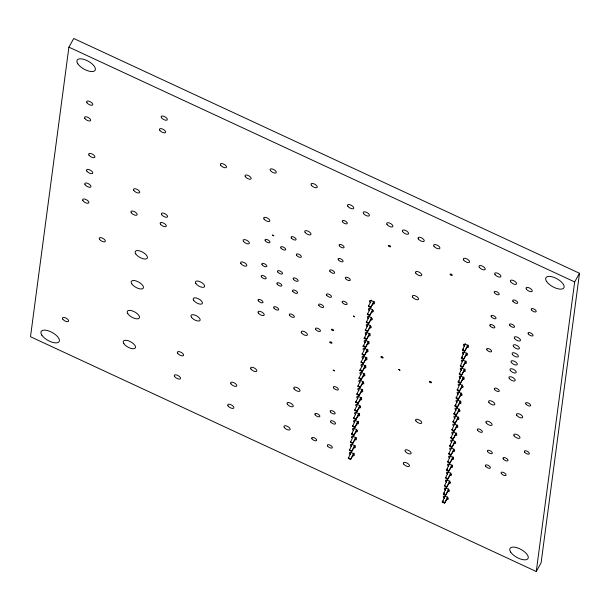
<?xml version="1.0" encoding="UTF-8"?>
<svg xmlns="http://www.w3.org/2000/svg" width="610" height="610" viewBox="0 0 610 610"><rect width="100%" height="100%" fill="white"/><g stroke="black" fill="none" stroke-linecap="round" stroke-linejoin="round"><path stroke-width="0.91" d="M68.899 47.145L30.5 336.728L536.266 571.509L541.101 562.855L579.5 273.272L73.734 38.491L68.899 47.145L574.666 281.927L536.266 571.509M351.23 452.155L348.241 458.43L350.582 459.513L354.318 453.299M352.29 444.156L349.301 450.432L351.642 451.522L355.279 445.483M353.35 436.158L350.361 442.441L352.702 443.523L356.339 437.492M356.957 430.286L353.762 435.532L351.421 434.442L354.41 428.167M355.47 420.168L352.481 426.451L354.822 427.534L358.459 421.502M356.53 412.177L353.541 418.452L355.882 419.543L359.519 413.504M357.59 404.178L354.601 410.461L356.941 411.544L360.136 406.306M361.638 397.514L358.001 403.553L355.66 402.463L358.649 396.187M359.709 388.189L356.72 394.472L359.061 395.554L362.698 389.523M360.769 380.198L357.78 386.473L360.121 387.563L363.316 382.317M361.829 372.199L358.84 378.482L361.181 379.565L364.376 374.327M365.878 365.535L362.241 371.574L359.9 370.483L362.889 364.208M363.949 356.209L360.96 362.492L363.308 363.575L366.938 357.544M365.009 348.219L362.02 354.494L364.368 355.584L367.998 349.545M369.058 341.554L365.428 347.586L363.08 346.503L366.069 340.22M370.117 333.556L366.488 339.595L364.139 338.504L367.128 332.229M368.188 324.23L365.199 330.513L367.548 331.596L370.735 326.35M369.248 316.239L366.259 322.515L368.608 323.605L371.795 318.359M370.308 308.241L367.319 314.516L369.668 315.606L372.855 310.36M371.414 300.173L368.379 306.525L370.727 307.615L374.357 301.576M350.582 459.513L353.571 453.238M351.642 451.522L354.631 445.247M352.702 443.523L355.691 437.248M353.762 435.532L356.751 429.257M354.822 427.534L357.811 421.258M355.882 419.543L358.871 413.267M356.941 411.544L359.93 405.269M358.001 403.553L360.99 397.278M359.061 395.554L362.05 389.279M360.121 387.563L363.11 381.288M361.181 379.565L364.178 373.289M362.241 371.574L365.237 365.298M363.308 363.575L366.297 357.3M364.368 355.584L367.357 349.301M365.428 347.586L368.417 341.31M366.488 339.595L369.477 333.312M367.548 331.596L370.537 325.321M368.608 323.605L371.597 317.322M369.668 315.606L372.657 309.331M370.727 307.615L373.785 301.21M447.824 497.813L444.583 503.151L442.235 502.06L445.224 495.785M448.83 489.914L445.643 495.152L443.295 494.07L446.284 487.794M447.351 479.796L444.354 486.071L446.703 487.161L449.89 481.915M448.411 471.797L445.414 478.08L447.763 479.163L450.95 473.924M452.452 465.133L448.823 471.172L446.482 470.081L449.471 463.806M450.531 455.807L447.542 462.09L449.883 463.173L453.512 457.142M451.591 447.816L448.602 454.092L450.942 455.182L454.13 449.936M455.19 441.945L452.002 447.183L449.661 446.101L452.65 439.818M453.71 431.827L450.721 438.102L453.062 439.192L456.692 433.153M454.77 423.828L451.781 430.111L454.122 431.194L457.752 425.162M455.83 415.837L452.841 422.112L455.182 423.203L458.819 417.164M459.437 409.966L456.242 415.204L453.901 414.121L456.89 407.838M460.939 401.174L457.302 407.213L454.961 406.123L457.95 399.847M459.01 391.849L456.021 398.132L458.362 399.214L461.557 393.976A2.791 1.212 29.2 0 0 457.774 392.123A2.791 1.212 29.2 0 0 458.186 394.357M460.07 383.858L457.081 390.133L459.421 391.224L462.616 385.977M464.118 377.193L460.481 383.225L458.14 382.142L461.129 375.859M462.189 367.868L459.2 374.143L461.541 375.234L465.178 369.195M463.249 359.869L460.26 366.145L462.601 367.235L466.238 361.204M467.298 353.205L463.661 359.244L461.32 358.154L464.309 351.878M468.358 345.214L464.721 351.246L462.38 350.155L465.438 343.758M444.583 503.151L447.572 496.875M445.643 495.152L448.632 488.877M446.703 487.161L449.692 480.886M447.763 479.163L450.752 472.887M448.823 471.172L451.812 464.896M449.883 463.173L452.872 456.898M450.942 455.182L453.932 448.907M452.002 447.183L454.549 441.701M453.062 439.192L456.051 432.917M454.122 431.194L457.111 424.918M455.182 423.203L458.171 416.927M456.242 415.204L459.231 408.929M457.302 407.213L460.291 400.93M458.362 399.214L461.351 392.939M459.421 391.224L462.411 384.94M460.481 383.225L463.47 376.95M461.541 375.234L464.53 368.951M462.601 367.235L465.59 360.96M463.661 359.244L466.65 352.961M464.721 351.246L467.756 344.894M574.666 281.927L579.5 273.272M364.139 338.504L365.115 337.223M363.08 346.503L364.056 345.214M359.9 370.483L360.876 369.202M355.66 402.463L356.637 401.182M351.421 434.442L352.397 433.161M462.38 350.155L463.356 348.874M461.32 358.154L462.296 356.873M458.14 382.142L459.116 380.853M454.961 406.123L455.937 404.842M453.901 414.121L454.877 412.833M449.661 446.101L450.637 444.812M446.482 470.081L447.458 468.8M443.295 494.07L444.278 492.781M442.235 502.06L443.218 500.779M368.463 305.915L370.804 307.005M462.464 349.553L464.805 350.636M367.403 313.914L369.744 314.996M461.404 357.544L463.745 358.634M366.343 321.905L368.684 322.995M460.344 365.542L462.685 366.625M365.283 329.903L367.624 330.986M459.284 373.533L461.625 374.624M364.223 337.894L366.564 338.985M458.217 381.532L460.565 382.615M363.163 345.893L365.504 346.976M457.157 389.523L459.505 390.613M362.104 353.884L364.444 354.974M456.097 397.522L458.445 398.604M361.044 361.882L363.385 362.965M455.037 405.513L457.386 406.603M359.984 369.873L362.325 370.964M453.977 413.511L456.326 414.594M358.924 377.872L361.265 378.962M452.917 421.502L455.266 422.593M357.864 385.863L360.205 386.954M451.858 429.501L454.206 430.591M356.804 393.862L359.145 394.952M450.798 437.492L453.146 438.582M355.744 401.853L358.085 402.943M449.738 445.491L452.086 446.581M354.685 409.851L357.025 410.942M448.678 453.482L451.026 454.572M353.617 417.842L355.965 418.933M447.618 461.48L449.966 462.571M352.557 425.841L354.906 426.931M446.558 469.471L448.899 470.562M351.497 433.832L353.846 434.922M445.498 477.47L447.839 478.56M350.437 441.831L352.786 442.921M444.438 485.461L446.779 486.551M349.377 449.822L351.726 450.912M443.378 493.459L445.719 494.55M348.318 457.82L350.666 458.911M442.319 501.458L444.659 502.541M350.407 454.663A2.791 1.212 29.2 0 1 349.995 452.422A2.791 1.212 29.2 0 1 353.83 454.206A2.791 1.212 29.2 0 1 352.908 455.822M351.467 446.665A2.791 1.212 29.2 0 1 351.055 444.431A2.791 1.212 29.2 0 1 354.89 446.207A2.791 1.212 29.2 0 1 353.968 447.824M351.673 437.774A2.791 1.212 29.2 0 1 352.816 436.455A2.791 1.212 29.2 0 1 356.179 438.514A2.791 1.212 29.2 0 1 355.028 439.833M353.587 430.675A2.791 1.212 29.2 0 1 353.175 428.441A2.791 1.212 29.2 0 1 357.01 430.218A2.791 1.212 29.2 0 1 356.087 431.834M354.646 422.677A2.791 1.212 29.2 0 1 354.235 420.442A2.791 1.212 29.2 0 1 358.07 422.227A2.791 1.212 29.2 0 1 357.147 423.843M355.706 414.686A2.791 1.212 29.2 0 1 355.294 412.444A2.791 1.212 29.2 0 1 359.13 414.228A2.791 1.212 29.2 0 1 358.207 415.845M356.766 406.687A2.791 1.212 29.2 0 1 356.354 404.453A2.791 1.212 29.2 0 1 360.19 406.237A2.791 1.212 29.2 0 1 359.267 407.854M357.826 398.696A2.791 1.212 29.2 0 1 357.414 396.454A2.791 1.212 29.2 0 1 361.25 398.238A2.791 1.212 29.2 0 1 360.327 399.855M358.886 390.697A2.791 1.212 29.2 0 1 358.474 388.463A2.791 1.212 29.2 0 1 362.31 390.24A2.791 1.212 29.2 0 1 361.387 391.864M361.006 374.708A2.791 1.212 29.2 0 1 360.594 372.474A2.791 1.212 29.2 0 1 364.429 374.25A2.791 1.212 29.2 0 1 363.507 375.874M362.065 366.717A2.791 1.212 29.2 0 1 361.654 364.475A2.791 1.212 29.2 0 1 365.489 366.259A2.791 1.212 29.2 0 1 364.566 367.876M363.125 358.718A2.791 1.212 29.2 0 1 362.714 356.484A2.791 1.212 29.2 0 1 366.549 358.261A2.791 1.212 29.2 0 1 365.626 359.885M363.331 349.835A2.791 1.212 29.2 0 1 364.475 348.508A2.791 1.212 29.2 0 1 367.838 350.567A2.791 1.212 29.2 0 1 366.686 351.886M365.245 342.728A2.791 1.212 29.2 0 1 364.833 340.494A2.791 1.212 29.2 0 1 368.669 342.271A2.791 1.212 29.2 0 1 367.746 343.895M366.305 334.737A2.791 1.212 29.2 0 1 365.893 332.496A2.791 1.212 29.2 0 1 369.729 334.28A2.791 1.212 29.2 0 1 368.806 335.896M367.365 326.739A2.791 1.212 29.2 0 1 366.953 324.505A2.791 1.212 29.2 0 1 370.788 326.281A2.791 1.212 29.2 0 1 369.866 327.906M368.425 318.748A2.791 1.212 29.2 0 1 368.013 316.506A2.791 1.212 29.2 0 1 371.848 318.29A2.791 1.212 29.2 0 1 370.933 319.907M369.485 310.749A2.791 1.212 29.2 0 1 369.073 308.515A2.791 1.212 29.2 0 1 372.908 310.292A2.791 1.212 29.2 0 1 371.993 311.916M370.544 302.758A2.791 1.212 29.2 0 1 370.133 300.517A2.791 1.212 29.2 0 1 373.968 302.301A2.791 1.212 29.2 0 1 373.053 303.917M464.546 346.388A2.791 1.212 29.2 0 1 464.134 344.154A2.791 1.212 29.2 0 1 467.969 345.931A2.791 1.212 29.2 0 1 467.046 347.555M463.486 354.387A2.791 1.212 29.2 0 1 463.074 352.145A2.791 1.212 29.2 0 1 466.909 353.93A2.791 1.212 29.2 0 1 465.987 355.546M461.572 361.486A2.791 1.212 29.2 0 1 462.716 360.167A2.791 1.212 29.2 0 1 466.078 362.218A2.791 1.212 29.2 0 1 464.927 363.545M461.366 370.377A2.791 1.212 29.2 0 1 460.954 368.135A2.791 1.212 29.2 0 1 464.789 369.919A2.791 1.212 29.2 0 1 463.867 371.536M460.306 378.368A2.791 1.212 29.2 0 1 459.894 376.134A2.791 1.212 29.2 0 1 463.73 377.91A2.791 1.212 29.2 0 1 462.807 379.534M458.392 385.474A2.791 1.212 29.2 0 1 459.536 384.147A2.791 1.212 29.2 0 1 462.899 386.206A2.791 1.212 29.2 0 1 461.747 387.525M461.61 393.9A2.791 1.212 29.2 0 1 460.687 395.524M457.126 402.356A2.791 1.212 29.2 0 1 456.715 400.114A2.791 1.212 29.2 0 1 460.55 401.899A2.791 1.212 29.2 0 1 459.627 403.515M456.066 410.347A2.791 1.212 29.2 0 1 455.655 408.113A2.791 1.212 29.2 0 1 459.49 409.889A2.791 1.212 29.2 0 1 458.567 411.514M455.007 418.346A2.791 1.212 29.2 0 1 454.595 416.104A2.791 1.212 29.2 0 1 458.43 417.888A2.791 1.212 29.2 0 1 457.508 419.505M453.085 425.445A2.791 1.212 29.2 0 1 454.236 424.125A2.791 1.212 29.2 0 1 457.591 426.184A2.791 1.212 29.2 0 1 456.448 427.503M359.946 382.706A2.791 1.212 29.2 0 1 359.534 380.465A2.791 1.212 29.2 0 1 363.369 382.249A2.791 1.212 29.2 0 1 362.447 383.865M452.879 434.335A2.791 1.212 29.2 0 1 452.475 432.093A2.791 1.212 29.2 0 1 456.31 433.878A2.791 1.212 29.2 0 1 455.388 435.494M451.819 442.326A2.791 1.212 29.2 0 1 451.415 440.092A2.791 1.212 29.2 0 1 455.251 441.876A2.791 1.212 29.2 0 1 454.328 443.493M449.905 449.433A2.791 1.212 29.2 0 1 451.057 448.114A2.791 1.212 29.2 0 1 454.412 450.165A2.791 1.212 29.2 0 1 453.268 451.484M449.7 458.316A2.791 1.212 29.2 0 1 449.296 456.082A2.791 1.212 29.2 0 1 453.131 457.866A2.791 1.212 29.2 0 1 452.208 459.483M448.64 466.314A2.791 1.212 29.2 0 1 448.228 464.08A2.791 1.212 29.2 0 1 452.071 465.857A2.791 1.212 29.2 0 1 451.148 467.474M447.58 474.305A2.791 1.212 29.2 0 1 447.168 472.071A2.791 1.212 29.2 0 1 451.011 473.856A2.791 1.212 29.2 0 1 450.088 475.472M446.52 482.304A2.791 1.212 29.2 0 1 446.108 480.07A2.791 1.212 29.2 0 1 449.951 481.847A2.791 1.212 29.2 0 1 449.029 483.463M445.46 490.295A2.791 1.212 29.2 0 1 445.048 488.061A2.791 1.212 29.2 0 1 448.891 489.845A2.791 1.212 29.2 0 1 447.969 491.462M444.4 498.294A2.791 1.212 29.2 0 1 443.988 496.06A2.791 1.212 29.2 0 1 447.824 497.836A2.791 1.212 29.2 0 1 446.909 499.453M272.571 235.086L273.707 235.78L272.571 235.086M353.495 316.087L354.631 316.781L353.495 316.087M333.235 370.163L334.364 370.857L333.235 370.163M398.795 369.523L399.924 370.217L398.795 369.523M289.597 315.309A2.791 1.212 29.2 0 0 293.936 317.322A2.791 1.212 29.2 0 0 292.022 314.394A2.791 1.212 29.2 0 0 289.597 315.309M273.936 308.035A2.791 1.212 29.2 0 0 278.274 310.048A2.791 1.212 29.2 0 0 276.361 307.12A2.791 1.212 29.2 0 0 273.936 308.035M258.266 300.76A2.791 1.212 29.2 0 0 262.605 302.773A2.791 1.212 29.2 0 0 260.691 299.853A2.791 1.212 29.2 0 0 258.266 300.76M265.251 240.714A2.791 1.212 29.2 0 0 269.582 242.727A2.791 1.212 29.2 0 0 267.668 239.806A2.791 1.212 29.2 0 0 265.251 240.714M280.913 247.988A2.791 1.212 29.2 0 0 285.251 250.001A2.791 1.212 29.2 0 0 283.337 247.081A2.791 1.212 29.2 0 0 280.913 247.988M296.582 255.262A2.791 1.212 29.2 0 0 300.921 257.275A2.791 1.212 29.2 0 0 299.007 254.347A2.791 1.212 29.2 0 0 296.582 255.262M293.402 279.243A2.791 1.212 29.2 0 0 297.733 281.256A2.791 1.212 29.2 0 0 295.819 278.335A2.791 1.212 29.2 0 0 293.402 279.243M277.733 271.976A2.791 1.212 29.2 0 0 282.072 273.989A2.791 1.212 29.2 0 0 280.158 271.061A2.791 1.212 29.2 0 0 277.733 271.976M262.064 264.702A2.791 1.212 29.2 0 0 266.402 266.715A2.791 1.212 29.2 0 0 264.488 263.787A2.791 1.212 29.2 0 0 262.064 264.702M327.593 446.017A2.791 1.212 29.2 0 0 331.931 448.03A2.791 1.212 29.2 0 0 330.018 445.102A2.791 1.212 29.2 0 0 327.593 446.017M311.931 438.742A2.791 1.212 29.2 0 0 316.262 440.755A2.791 1.212 29.2 0 0 314.348 437.835A2.791 1.212 29.2 0 0 311.931 438.742M315.111 414.754A2.791 1.212 29.2 0 0 319.449 416.767A2.791 1.212 29.2 0 0 317.528 413.847A2.791 1.212 29.2 0 0 315.111 414.754M330.772 422.029A2.791 1.212 29.2 0 0 335.111 424.041A2.791 1.212 29.2 0 0 333.197 421.121A2.791 1.212 29.2 0 0 330.772 422.029M342.37 302.514A2.791 1.212 29.2 0 0 346.701 304.527A2.791 1.212 29.2 0 0 344.787 301.599A2.791 1.212 29.2 0 0 342.37 302.514M326.701 295.24A2.791 1.212 29.2 0 0 331.039 297.253A2.791 1.212 29.2 0 0 329.125 294.325A2.791 1.212 29.2 0 0 326.701 295.24M329.88 271.252A2.791 1.212 29.2 0 0 334.219 273.265A2.791 1.212 29.2 0 0 332.305 270.344A2.791 1.212 29.2 0 0 329.88 271.252M345.55 278.526A2.791 1.212 29.2 0 0 349.888 280.539A2.791 1.212 29.2 0 0 347.974 277.619A2.791 1.212 29.2 0 0 345.55 278.526M339.351 245.777A2.791 1.212 29.2 0 0 343.689 247.79A2.791 1.212 29.2 0 0 341.775 244.869A2.791 1.212 29.2 0 0 339.351 245.777M342.53 221.788A2.791 1.212 29.2 0 0 346.869 223.801A2.791 1.212 29.2 0 0 344.955 220.881A2.791 1.212 29.2 0 0 342.53 221.788M531.462 309.895A2.791 1.212 29.2 0 0 535.801 311.908A2.791 1.212 29.2 0 0 533.887 308.988A2.791 1.212 29.2 0 0 531.462 309.895M528.283 333.883A2.791 1.212 29.2 0 0 532.621 335.896A2.791 1.212 29.2 0 0 530.708 332.969A2.791 1.212 29.2 0 0 528.283 333.883M292.777 291.321A2.791 1.212 29.2 0 0 297.116 293.334A2.791 1.212 29.2 0 0 295.202 290.413A2.791 1.212 29.2 0 0 292.777 291.321M331.619 329.781A1.205 0.526 29.2 0 0 333.487 330.643A1.205 0.526 29.2 0 0 332.656 329.385A1.205 0.526 29.2 0 0 331.619 329.781M415.906 420.908A3.439 1.494 29.2 0 0 421.243 423.386A3.439 1.494 29.2 0 0 418.887 419.787A3.439 1.494 29.2 0 0 415.906 420.908M405.307 451.408A3.439 1.494 29.2 0 0 410.652 453.886A3.439 1.494 29.2 0 0 408.296 450.287A3.439 1.494 29.2 0 0 405.307 451.408M403.637 463.996A3.439 1.494 29.2 0 0 408.982 466.475A3.439 1.494 29.2 0 0 406.626 462.876A3.439 1.494 29.2 0 0 403.637 463.996M99.514 239.288A3.439 1.494 29.2 0 0 104.851 241.766A3.439 1.494 29.2 0 0 102.495 238.167A3.439 1.494 29.2 0 0 99.514 239.288M509.777 325.29A2.791 1.212 29.2 0 0 514.116 327.303A2.791 1.212 29.2 0 0 512.202 324.383A2.791 1.212 29.2 0 0 509.777 325.29M494.458 292.716A2.791 1.212 29.2 0 0 498.789 294.729A2.791 1.212 29.2 0 0 496.875 291.809A2.791 1.212 29.2 0 0 494.458 292.716M491.279 316.704A2.791 1.212 29.2 0 0 495.61 318.717A2.791 1.212 29.2 0 0 493.696 315.789A2.791 1.212 29.2 0 0 491.279 316.704M490.066 325.831A2.791 1.212 29.2 0 0 494.405 327.844A2.791 1.212 29.2 0 0 492.491 324.916A2.791 1.212 29.2 0 0 490.066 325.831M486.887 349.812A2.791 1.212 29.2 0 0 491.225 351.825A2.791 1.212 29.2 0 0 489.304 348.905A2.791 1.212 29.2 0 0 486.887 349.812M477.592 430.271A2.791 1.212 29.2 0 0 481.93 432.284A2.791 1.212 29.2 0 0 480.017 429.364A2.791 1.212 29.2 0 0 477.592 430.271M524.592 452.086A2.791 1.212 29.2 0 0 528.931 454.099A2.791 1.212 29.2 0 0 527.009 451.179A2.791 1.212 29.2 0 0 524.592 452.086M330.414 411.903A2.791 1.212 29.2 0 0 334.753 413.916A2.791 1.212 29.2 0 0 332.839 410.995A2.791 1.212 29.2 0 0 330.414 411.903M333.594 387.922A2.791 1.212 29.2 0 0 337.932 389.935A2.791 1.212 29.2 0 0 336.018 387.007A2.791 1.212 29.2 0 0 333.594 387.922M131.219 212.684A3.492 1.525 29.2 0 0 136.64 215.2A3.492 1.525 29.2 0 0 134.246 211.548A3.492 1.525 29.2 0 0 131.219 212.684M240.881 263.589A3.492 1.525 29.2 0 0 246.31 266.113A3.492 1.525 29.2 0 0 243.908 262.452A3.492 1.525 29.2 0 0 240.881 263.589M338.344 259.776A2.791 1.212 29.2 0 0 342.683 261.789A2.791 1.212 29.2 0 0 340.769 258.869A2.791 1.212 29.2 0 0 338.344 259.776M291.344 237.961A2.791 1.212 29.2 0 0 295.682 239.974A2.791 1.212 29.2 0 0 293.768 237.054A2.791 1.212 29.2 0 0 291.344 237.961M315.69 329.423A2.791 1.212 29.2 0 0 320.021 331.436A2.791 1.212 29.2 0 0 318.107 328.508A2.791 1.212 29.2 0 0 315.69 329.423M318.87 305.435A2.791 1.212 29.2 0 0 323.201 307.448A2.791 1.212 29.2 0 0 321.287 304.527A2.791 1.212 29.2 0 0 318.87 305.435M174.574 376.492A3.492 1.525 29.2 0 0 180.003 379.008A3.492 1.525 29.2 0 0 177.609 375.348A3.492 1.525 29.2 0 0 174.574 376.492M284.245 427.396A3.492 1.525 29.2 0 0 289.666 429.913A3.492 1.525 29.2 0 0 287.272 426.26A3.492 1.525 29.2 0 0 284.245 427.396M177.655 353.259A3.492 1.525 29.2 0 0 183.084 355.782A3.492 1.525 29.2 0 0 180.69 352.123A3.492 1.525 29.2 0 0 177.655 353.259M287.325 404.171A3.492 1.525 29.2 0 0 292.747 406.687A3.492 1.525 29.2 0 0 290.352 403.027A3.492 1.525 29.2 0 0 287.325 404.171M301.492 332.824A3.492 1.525 29.2 0 0 306.921 335.347A3.492 1.525 29.2 0 0 304.527 331.688A3.492 1.525 29.2 0 0 301.492 332.824M294.073 388.791A3.492 1.525 29.2 0 0 299.502 391.307A3.492 1.525 29.2 0 0 297.108 387.655A3.492 1.525 29.2 0 0 294.073 388.791M258.297 312.976A3.492 1.525 29.2 0 0 263.726 315.492A3.492 1.525 29.2 0 0 261.324 311.832A3.492 1.525 29.2 0 0 258.297 312.976M512.957 301.31A2.791 1.212 29.2 0 0 517.295 303.322A2.791 1.212 29.2 0 0 515.381 300.394A2.791 1.212 29.2 0 0 512.957 301.31M62.738 319.114A3.439 1.494 29.2 0 0 68.076 321.592A3.439 1.494 29.2 0 0 65.72 317.993A3.439 1.494 29.2 0 0 62.738 319.114M161.467 117.684A3.439 1.494 29.2 0 0 166.812 120.162A3.439 1.494 29.2 0 0 164.456 116.563A3.439 1.494 29.2 0 0 161.467 117.684M159.797 130.273A3.439 1.494 29.2 0 0 165.142 132.759A3.439 1.494 29.2 0 0 162.786 129.152A3.439 1.494 29.2 0 0 159.797 130.273M230.938 383.827A3.439 1.494 29.2 0 0 236.283 386.305A3.439 1.494 29.2 0 0 233.927 382.706A3.439 1.494 29.2 0 0 230.938 383.827M228.018 405.863A3.439 1.494 29.2 0 0 233.363 408.342A3.439 1.494 29.2 0 0 230.999 404.743A3.439 1.494 29.2 0 0 228.018 405.863M161.703 214.689A3.439 1.494 29.2 0 0 167.041 217.175A3.439 1.494 29.2 0 0 164.685 213.569A3.439 1.494 29.2 0 0 161.703 214.689M160.453 224.137A3.439 1.494 29.2 0 0 165.79 226.615A3.439 1.494 29.2 0 0 163.434 223.016A3.439 1.494 29.2 0 0 160.453 224.137M220.645 165.203A3.439 1.494 29.2 0 0 225.99 167.681A3.439 1.494 29.2 0 0 223.626 164.082A3.439 1.494 29.2 0 0 220.645 165.203M245.319 176.656A3.439 1.494 29.2 0 0 250.657 179.134A3.439 1.494 29.2 0 0 248.3 175.535A3.439 1.494 29.2 0 0 245.319 176.656M429.463 381.883A1.205 0.526 29.2 0 0 431.339 382.752A1.205 0.526 29.2 0 0 430.507 381.494A1.205 0.526 29.2 0 0 429.463 381.883M381.097 357.094A1.205 0.526 29.2 0 0 382.966 357.956A1.205 0.526 29.2 0 0 382.142 356.697A1.205 0.526 29.2 0 0 381.097 357.094M388.562 245.952A1.205 0.526 29.2 0 0 390.43 246.814A1.205 0.526 29.2 0 0 389.607 245.555A1.205 0.526 29.2 0 0 388.562 245.952M450.241 274.584A1.205 0.526 29.2 0 0 452.109 275.445A1.205 0.526 29.2 0 0 451.286 274.187A1.205 0.526 29.2 0 0 450.241 274.584M329.949 342.37A1.205 0.526 29.2 0 0 331.817 343.239A1.205 0.526 29.2 0 0 330.994 341.974A1.205 0.526 29.2 0 0 329.949 342.37M195.879 283.505A5.162 2.249 29.2 0 0 203.892 287.219A5.162 2.249 29.2 0 0 200.354 281.82A5.162 2.249 29.2 0 0 195.879 283.505M193.652 300.311A5.162 2.249 29.2 0 0 201.666 304.032A5.162 2.249 29.2 0 0 198.128 298.625A5.162 2.249 29.2 0 0 193.652 300.311M191.418 317.185A5.162 2.249 29.2 0 0 199.424 320.898A5.162 2.249 29.2 0 0 195.886 315.5A5.162 2.249 29.2 0 0 191.418 317.185M412.627 297.139A3.492 1.525 29.2 0 0 418.056 299.655A3.492 1.525 29.2 0 0 415.654 295.995A3.492 1.525 29.2 0 0 412.627 297.139M415.807 273.15A3.492 1.525 29.2 0 0 421.236 275.674A3.492 1.525 29.2 0 0 418.841 272.014A3.492 1.525 29.2 0 0 415.807 273.15M487.596 451.621A2.791 1.212 29.2 0 0 491.927 453.634A2.791 1.212 29.2 0 0 490.013 450.714A2.791 1.212 29.2 0 0 487.596 451.621M503.258 458.895A2.791 1.212 29.2 0 0 507.596 460.908A2.791 1.212 29.2 0 0 505.682 457.98A2.791 1.212 29.2 0 0 503.258 458.895M485.659 466.223A2.791 1.212 29.2 0 0 489.99 468.236A2.791 1.212 29.2 0 0 488.076 465.316A2.791 1.212 29.2 0 0 485.659 466.223M501.321 473.497A2.791 1.212 29.2 0 0 505.659 475.51A2.791 1.212 29.2 0 0 503.746 472.59A2.791 1.212 29.2 0 0 501.321 473.497M525.866 403.965A2.791 1.212 29.2 0 0 530.204 405.978A2.791 1.212 29.2 0 0 528.29 403.05A2.791 1.212 29.2 0 0 525.866 403.965M494.535 389.416A2.791 1.212 29.2 0 0 498.866 391.429A2.791 1.212 29.2 0 0 496.952 388.509A2.791 1.212 29.2 0 0 494.535 389.416M305.069 232.319A3.492 1.525 29.2 0 0 310.498 234.835A3.492 1.525 29.2 0 0 308.096 231.175A3.492 1.525 29.2 0 0 305.069 232.319M311.321 185.143A3.492 1.525 29.2 0 0 316.75 187.666A3.492 1.525 29.2 0 0 314.356 184.006A3.492 1.525 29.2 0 0 311.321 185.143M85.042 184.662A3.492 1.525 29.2 0 0 90.463 187.186A3.492 1.525 29.2 0 0 88.069 183.526A3.492 1.525 29.2 0 0 85.042 184.662M82.922 200.66A3.492 1.525 29.2 0 0 88.343 203.176A3.492 1.525 29.2 0 0 85.949 199.516A3.492 1.525 29.2 0 0 82.922 200.66M88.961 155.077A3.492 1.525 29.2 0 0 94.39 157.601A3.492 1.525 29.2 0 0 91.996 153.941A3.492 1.525 29.2 0 0 88.961 155.077M86.841 171.067A3.492 1.525 29.2 0 0 92.27 173.591A3.492 1.525 29.2 0 0 89.876 169.931A3.492 1.525 29.2 0 0 86.841 171.067M386.984 224.388A3.492 1.525 29.2 0 0 392.405 226.905A3.492 1.525 29.2 0 0 390.011 223.245A3.492 1.525 29.2 0 0 386.984 224.388M402.646 231.655A3.492 1.525 29.2 0 0 408.075 234.179A3.492 1.525 29.2 0 0 405.68 230.519A3.492 1.525 29.2 0 0 402.646 231.655M418.315 238.929A3.492 1.525 29.2 0 0 423.744 241.453A3.492 1.525 29.2 0 0 421.342 237.793A3.492 1.525 29.2 0 0 418.315 238.929M433.977 246.204A3.492 1.525 29.2 0 0 439.406 248.72A3.492 1.525 29.2 0 0 437.012 245.067A3.492 1.525 29.2 0 0 433.977 246.204M463.646 259.974A3.492 1.525 29.2 0 0 469.075 262.491A3.492 1.525 29.2 0 0 466.68 258.838A3.492 1.525 29.2 0 0 463.646 259.974M479.315 267.249A3.492 1.525 29.2 0 0 484.744 269.765A3.492 1.525 29.2 0 0 482.342 266.105A3.492 1.525 29.2 0 0 479.315 267.249M494.984 274.523A3.492 1.525 29.2 0 0 500.406 277.039A3.492 1.525 29.2 0 0 498.012 273.379A3.492 1.525 29.2 0 0 494.984 274.523M510.646 281.789A3.492 1.525 29.2 0 0 516.075 284.313A3.492 1.525 29.2 0 0 513.681 280.653A3.492 1.525 29.2 0 0 510.646 281.789M526.316 289.064A3.492 1.525 29.2 0 0 531.737 291.58A3.492 1.525 29.2 0 0 529.343 287.928A3.492 1.525 29.2 0 0 526.316 289.064M123.83 343.598A6.878 2.997 29.2 0 0 134.52 348.562A6.878 2.997 29.2 0 0 129.8 341.356A6.878 2.997 29.2 0 0 123.83 343.598M127.803 313.7A6.878 2.997 29.2 0 0 138.485 318.656A6.878 2.997 29.2 0 0 133.765 311.458A6.878 2.997 29.2 0 0 127.803 313.7M131.76 283.825A6.878 2.997 29.2 0 0 142.443 288.789A6.878 2.997 29.2 0 0 137.73 281.584A6.878 2.997 29.2 0 0 131.76 283.825M135.733 253.89A6.878 2.997 29.2 0 0 146.415 258.853A6.878 2.997 29.2 0 0 141.695 251.648A6.878 2.997 29.2 0 0 135.733 253.89M84.828 118.431A3.439 1.494 29.2 0 0 90.173 120.91A3.439 1.494 29.2 0 0 87.817 117.311A3.439 1.494 29.2 0 0 84.828 118.431M86.917 102.694A3.439 1.494 29.2 0 0 92.262 105.172A3.439 1.494 29.2 0 0 89.899 101.573A3.439 1.494 29.2 0 0 86.917 102.694M270.421 170.503A3.439 1.494 29.2 0 0 275.766 172.981A3.439 1.494 29.2 0 0 273.41 169.382A3.439 1.494 29.2 0 0 270.421 170.503M263.993 218.975A3.439 1.494 29.2 0 0 269.338 221.453A3.439 1.494 29.2 0 0 266.982 217.854A3.439 1.494 29.2 0 0 263.993 218.975M261.446 276.78A2.791 1.212 29.2 0 0 265.785 278.793A2.791 1.212 29.2 0 0 263.871 275.865A2.791 1.212 29.2 0 0 261.446 276.78M277.115 284.046A2.791 1.212 29.2 0 0 281.454 286.06A2.791 1.212 29.2 0 0 279.54 283.139A2.791 1.212 29.2 0 0 277.115 284.046M77.828 63.821A10.324 4.491 29.2 0 0 93.848 71.263A10.324 4.491 29.2 0 0 86.772 60.459A10.324 4.491 29.2 0 0 77.828 63.821M546.583 281.416A10.324 4.491 29.2 0 0 562.611 288.858A10.324 4.491 29.2 0 0 555.535 278.053A10.324 4.491 29.2 0 0 546.583 281.416M41.846 335.149A10.324 4.491 29.2 0 0 57.874 342.584A10.324 4.491 29.2 0 0 50.798 331.787A10.324 4.491 29.2 0 0 41.846 335.149M510.692 552.111A10.324 4.491 29.2 0 0 526.712 559.553A10.324 4.491 29.2 0 0 519.644 548.748A10.324 4.491 29.2 0 0 510.692 552.111M250.878 368.936A3.492 1.525 29.2 0 0 256.299 371.459A3.492 1.525 29.2 0 0 253.905 367.799A3.492 1.525 29.2 0 0 250.878 368.936M133.781 190.381A3.492 1.525 29.2 0 0 139.21 192.905A3.492 1.525 29.2 0 0 136.808 189.245A3.492 1.525 29.2 0 0 133.781 190.381M243.443 241.293A3.492 1.525 29.2 0 0 248.872 243.809A3.492 1.525 29.2 0 0 246.478 240.149A3.492 1.525 29.2 0 0 243.443 241.293M514.07 435.784A3.492 1.525 29.2 0 0 519.491 438.3A3.492 1.525 29.2 0 0 517.097 434.64A3.492 1.525 29.2 0 0 514.07 435.784M516.784 415.318A3.492 1.525 29.2 0 0 522.206 417.835A3.492 1.525 29.2 0 0 519.812 414.175A3.492 1.525 29.2 0 0 516.784 415.318M486.178 422.837A3.492 1.525 29.2 0 0 491.607 425.353A3.492 1.525 29.2 0 0 489.205 421.693A3.492 1.525 29.2 0 0 486.178 422.837M488.892 402.371A3.492 1.525 29.2 0 0 494.313 404.887A3.492 1.525 29.2 0 0 491.919 401.228A3.492 1.525 29.2 0 0 488.892 402.371M514.527 338.428A3.492 1.525 29.2 0 0 519.956 340.944A3.492 1.525 29.2 0 0 517.562 337.284A3.492 1.525 29.2 0 0 514.527 338.428M513.467 346.419A3.492 1.525 29.2 0 0 518.896 348.943A3.492 1.525 29.2 0 0 516.502 345.283A3.492 1.525 29.2 0 0 513.467 346.419M512.408 354.418A3.492 1.525 29.2 0 0 517.837 356.934A3.492 1.525 29.2 0 0 515.442 353.274A3.492 1.525 29.2 0 0 512.408 354.418M511.348 362.409A3.492 1.525 29.2 0 0 516.777 364.933A3.492 1.525 29.2 0 0 514.382 361.272A3.492 1.525 29.2 0 0 511.348 362.409M510.288 370.407A3.492 1.525 29.2 0 0 515.717 372.923A3.492 1.525 29.2 0 0 513.323 369.263A3.492 1.525 29.2 0 0 510.288 370.407M509.228 378.398A3.492 1.525 29.2 0 0 514.657 380.922A3.492 1.525 29.2 0 0 512.263 377.262A3.492 1.525 29.2 0 0 509.228 378.398M347.814 206.203A3.492 1.525 29.2 0 0 353.243 208.727A3.492 1.525 29.2 0 0 350.849 205.067A3.492 1.525 29.2 0 0 347.814 206.203M363.484 213.477A3.492 1.525 29.2 0 0 368.905 215.993A3.492 1.525 29.2 0 0 366.511 212.341A3.492 1.525 29.2 0 0 363.484 213.477"/></g></svg>
